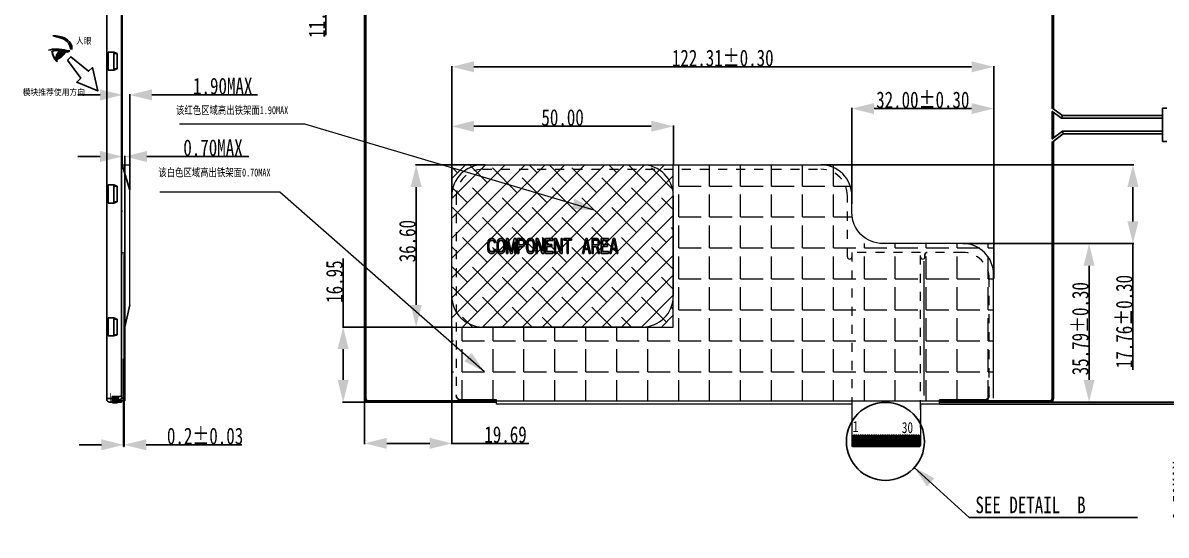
# Model space of a CAD drawing. Header units: millimetres. Extents: x -82 to 775, y -85 to 526.
# Drawn here: x 368.9 to 626.9, y 277.4 to 393.1 of the extents above; entities that cross this region are included whole.
import ezdxf

# ---------------------------------------------------------------- set-up
doc = ezdxf.new("R2010")
doc.units = ezdxf.units.MM
doc.header["$LTSCALE"] = 40.8375
doc.header["$PDMODE"] = 3
doc.header["$PDSIZE"] = 0.3125
doc.linetypes.add('CENTER', pattern=[0.6, 0.375, -0.075, 0.075, -0.075])
doc.linetypes.add('DOT', pattern=[0.2, 0.1, -0.1])
doc.layers.get('0').update_dxf_attribs({"linetype": 'CONTINUOUS'})
doc.layers.get('DEFPOINTS').update_dxf_attribs({"linetype": 'CONTINUOUS'})
doc.layers.add('EP', color=3, linetype='CONTINUOUS', true_color=0x00ff00)
doc.layers.add('TJ', color=150, linetype='CONTINUOUS')
doc.layers.add('TOP', color=20, linetype='CONTINUOUS')
doc.styles.get("Standard").update_dxf_attribs({"font": 'txt', "width": 0.75})
doc.styles.add('STYLE1', font='SimSun.ttf', dxfattribs={"width": 0.9})
doc.dimstyles.new('DIMSTYLE_3', dxfattribs={"dimtxt": 3.75, "dimasz": 5, "dimexe": 0.18, "dimexo": 0.0625, "dimgap": 0.09, "dimtad": 1, "dimzin": 0, "dimdsep": 46, "dimtxsty": 'Standard', "dimblk": '_FILLED', "dimblk1": '_FILLED', "dimblk2": '_FILLED', "dimcen": 0.09, "dimadec": 0, "dimazin": 0, "dimtp": 0.1, "dimtm": 0.1, "dimtfac": 1, "dimtofl": 0, "dimtmove": 0, "dimatfit": 3, "dimldrblk": '_FILLED', "dimfxl": 0, "dimtolj": 1, "dimtzin": 0, "dimarcsym": 0})
doc.dimstyles.new('DIMSTYLE_6', dxfattribs={"dimtxt": 3.75, "dimasz": 5, "dimexe": 0.18, "dimexo": 0.0625, "dimgap": 0.09, "dimtad": 1, "dimzin": 0, "dimdsep": 46, "dimtxsty": 'Standard', "dimblk": '_FILLED', "dimblk1": '_FILLED', "dimblk2": '_FILLED', "dimcen": 0.09, "dimadec": 0, "dimazin": 0, "dimtol": 1, "dimtp": 0.3, "dimtm": 0.3, "dimtfac": 1, "dimtofl": 0, "dimtmove": 0, "dimatfit": 3, "dimldrblk": '_FILLED', "dimfxl": 0, "dimtolj": 1, "dimtzin": 0, "dimarcsym": 0})
doc.dimstyles.get("Standard").update_dxf_attribs({"dimtxt": 3.75, "dimasz": 2, "dimexe": 0.18, "dimexo": 0.0625, "dimgap": 0.09, "dimtad": 1, "dimzin": 0, "dimdsep": 46, "dimtxsty": 'Standard', "dimblk": '_FILLED', "dimblk1": '_FILLED', "dimblk2": '_FILLED', "dimcen": 0.09, "dimadec": 0, "dimazin": 0, "dimtol": 1, "dimtp": 0.01, "dimtm": 0.01, "dimtfac": 1, "dimtofl": 0, "dimtmove": 0, "dimatfit": 3, "dimldrblk": '_FILLED', "dimfxl": 0, "dimtolj": 1, "dimtzin": 0, "dimarcsym": 0})

# ---------------------------------------------------------------- blocks, each defined once
blk = doc.blocks.new('_FILLED')
at = {"color": 0, "linetype": 'ByBlock'}
blk.add_solid([(0, 0), (-1, 0.25), (-1, -0.25)], dxfattribs=at)
blk = doc.blocks.new('*D15')
at = {"color": 0, "linetype": 'Continuous', "lineweight": -2}
for p, q in [((391.6, 300.76), (391.6, 297.64)), ((391.7, 300.62), (391.7, 297.64)), ((386.6, 297.82), (381.6, 297.82)), ((396.7, 297.82), (418.29, 297.82))]:
    blk.add_line(p, q, dxfattribs=at)
at = {"layer": 'DEFPOINTS', "color": 0, "linetype": 'Continuous', "lineweight": 0}
for p in [(391.6, 300.82), (391.7, 300.68), (391.7, 297.82)]:
    blk.add_point(p, dxfattribs=at)
at = {"color": 0, "linetype": 'Continuous', "lineweight": -2, "xscale": 5, "yscale": 5, "zscale": 5}
blk.add_blockref('_FILLED', (391.6, 297.82), dxfattribs=at)
at = {"color": 0, "linetype": 'Continuous', "lineweight": -2, "xscale": 5, "yscale": 5, "zscale": 5, "rotation": 180}
blk.add_blockref('_FILLED', (391.7, 297.82), dxfattribs=at)
at = {"color": 1, "linetype": 'Continuous', "insert": (409.99, 299.78), "char_height": 3.75, "attachment_point": 5}
blk.add_mtext('\\A1;0.2%%p0.03', dxfattribs=at)
blk = doc.blocks.new('*D70')
at = {"color": 0, "linetype": 'Continuous', "lineweight": -2}
for p, q in [((447.23, 426.16), (437.04, 426.16)), ((437.22, 421.16), (437.22, 420.16)), ((456.93, 415.16), (437.04, 415.16)), ((437.22, 415.16), (437.22, 390.29))]:
    blk.add_line(p, q, dxfattribs=at)
at = {"layer": 'DEFPOINTS', "color": 0, "linetype": 'Continuous', "lineweight": 0}
for p in [(447.3, 426.16), (437.22, 415.16), (457, 415.16)]:
    blk.add_point(p, dxfattribs=at)
at = {"color": 0, "linetype": 'Continuous', "lineweight": -2, "xscale": 5, "yscale": 5, "zscale": 5}
for p, rotation in [((437.22, 426.16), 90), ((437.22, 415.16), 270)]:
    blk.add_blockref('_FILLED', p, dxfattribs=dict(at, rotation=rotation))
at = {"color": 0, "linetype": 'Continuous', "insert": (435.26, 400.22), "char_height": 3.75, "attachment_point": 5, "rotation": 90}
blk.add_mtext('\\A1;11.00±0.30', dxfattribs=at)
blk = doc.blocks.new('A$C4F73579D')
at = {"layer": 'EP', "linetype": 'CENTER'}
h = blk.add_hatch(dxfattribs=at)
h.set_pattern_fill('ANSI31', color=1, scale=0.175, angle=279.1655, style=0)
h.set_pattern_definition([(324.1654579, (-1808.87271, 617.79128), (0.012806643, 0.01773430349), [])])
h.paths.add_polyline_path([(-6.48, 4.66, 0.207903), (-7.41, 2.68, 0.017884), (-7.37, 2.62, 0.006365), (-7.31, 2.55, 0.166795), (-5.17, 4.4, 0.052434)])
h.paths.add_polyline_path([(-6.12, 3.82), (-5.97, 3.72), (-6.08, 3.56, -0.114822), (-6.19, 3.45, -0.275746), (-6.34, 3.52, 0.034651), (-6.49, 3.67, -0.062764), (-6.34, 3.86, -0.227291)], flags=16)
at = {"color": 1}
blk.add_lwpolyline([(-4.77, 2.51), (-1.74, -1.57), (-2.64, -2.42), (2.09, -4.42), (0.89, 0.84), (0, 0), (-3.96, 3.27), (-4.77, 2.51)], close=True, dxfattribs=at)
at = {"layer": 'EP', "color": 1, "linetype": 'CENTER'}
for points in [[(-7.41, 2.68, -0.207903), (-6.48, 4.66, -0.052434), (-5.17, 4.4, -0.166795), (-7.31, 2.55, -0.038656)], [(-6.49, 3.67, -0.062764), (-6.34, 3.86, -0.206536), (-6.14, 3.83), (-5.97, 3.72), (-6.08, 3.56, -0.114822), (-6.19, 3.45, -0.275746), (-6.34, 3.52, 0.034651)]]:
    blk.add_lwpolyline(points, format="xyb", close=True, dxfattribs=at)
at = {"layer": 'EP', "color": 1}
for centre, radius, start, end in [((-25.42, -62.27), 72.39, 74.7965, 76.113), ((-7.8, 2.22), 5.79, 63.0598, 92.3487), ((-7.6, 3.47), 4.28, 48.7392, 74.2363), ((-6.75, 4.65), 3.15, 23.0674, 60.1334), ((-6.68, 4.85), 2.64, 4.7219, 44.0598), ((-5.17, 5.45), 1.4, 337.3662, 18.3919), ((-7.31, -0.45), 5.47, 88.1447, 108.3229), ((-4.8, 4.78), 3.47, 185.1868, 227.2624), ((-7.08, -1.7), 6.39, 72.6235, 99.5658), ((-4.8, 4.76), 3.34, 182.6992, 227.3926), ((-6.98, -1.16), 6.18, 71.3834, 91.4145), ((-4.9, 5.22), 0.866, 251.7303, 318.1458), ((-4.55, 5.95), 1.34, 249.7502, 282.6845), ((-3.82, 5.14), 0.238, 197.4501, 254.1971), ((-7.12, 2.28), 0.0589, 231.2608, 24.4909)]:
    blk.add_arc(centre, radius, start, end, dxfattribs=at)
at = {"layer": 'TOP', "style": 'STYLE1', "width": 0.9}
for s, p in [('人眼', (-2.86, 6.16)), ('模块推荐使用方向', (-14.88, -5.41))]:
    blk.add_text(s, height=1.4, dxfattribs=at).set_placement(p)
blk = doc.blocks.new('A$C6994117E')
at = {"color": 4, "linetype": 'Continuous'}
for p, q in [((0.72, 0), (0, 3.33)), ((0, 3.33), (0.27, 3.33)), ((0.27, 3.33), (0.45, 2.48)), ((1.79, 3.33), (1.08, 0)), ((1.34, 2.48), (1.52, 3.33)), ((1.52, 3.33), (1.79, 3.33)), ((2.15, 2.9), (2.15, 3.33)), ((2.15, 3.33), (3.76, 3.33)), ((3.49, 2.9), (2.15, 2.9)), ((3.49, 1.77), (3.49, 2.9)), ((3.76, 3.33), (3.76, 0)), ((4.12, 3.33), (4.52, 1.7)), ((4.43, 3.33), (4.12, 3.33)), ((4.79, 1.84), (4.43, 3.33)), ((5.55, 3.33), (5.55, 1.84)), ((5.82, 3.33), (5.55, 3.33)), ((5.82, 0), (5.82, 3.33)), ((6.9, 0), (6.18, 3.33)), ((6.18, 3.33), (6.45, 3.33)), ((6.45, 3.33), (6.63, 2.48)), ((7.97, 3.33), (7.26, 0)), ((7.53, 2.48), (7.7, 3.33)), ((7.7, 3.33), (7.97, 3.33)), ((11.2, 0.35), (11.2, 3.33)), ((11.2, 3.33), (11.47, 3.33)), ((11.47, 3.33), (11.47, 0.35)), ((12.54, 0), (12.54, 3.33)), ((12.54, 3.33), (12.94, 3.33)), ((12.81, 2.83), (12.81, 0)), ((13.93, 0), (12.81, 2.83)), ((12.94, 3.33), (14.06, 0.43)), ((14.06, 0.43), (14.06, 3.33)), ((14.06, 3.33), (14.33, 3.33)), ((14.33, 3.33), (14.33, 0)), ((14.69, 2.9), (14.69, 3.33)), ((14.69, 3.33), (16.3, 3.33)), ((16.04, 2.9), (14.69, 2.9)), ((16.04, 1.77), (16.04, 2.9)), ((16.3, 3.33), (16.3, 0)), ((16.66, 0), (16.66, 3.33)), ((16.66, 3.33), (17.07, 3.33)), ((18.05, 0), (16.93, 2.83)), ((16.93, 2.83), (16.93, 0)), ((17.07, 3.33), (18.19, 0.43)), ((18.19, 0.43), (18.19, 3.33)), ((18.19, 3.33), (18.45, 3.33)), ((18.45, 3.33), (18.45, 0)), ((18.86, 2.55), (18.95, 2.83)), ((18.95, 2.83), (19.13, 3.12)), ((19.13, 3.12), (19.31, 3.26)), ((19.13, 2.48), (19.22, 2.69)), ((19.22, 2.69), (19.35, 2.83)), ((19.31, 3.26), (19.53, 3.33)), ((19.35, 2.83), (19.53, 2.9)), ((19.53, 3.33), (19.89, 3.33)), ((19.53, 2.9), (19.89, 2.9)), ((19.89, 3.33), (20.11, 3.26)), ((19.89, 2.9), (20.07, 2.83)), ((20.07, 2.83), (20.2, 2.69)), ((20.11, 3.26), (20.29, 3.12)), ((20.2, 2.69), (20.29, 2.48)), ((20.29, 3.12), (20.47, 2.83)), ((20.47, 2.83), (20.56, 2.55)), ((22.35, 1.84), (22.35, 3.33)), ((22.35, 3.33), (22.62, 3.33)), ((22.62, 3.33), (22.62, 0)), ((22.98, 0), (22.98, 3.33)), ((22.98, 3.33), (23.25, 3.33)), ((23.25, 3.33), (23.25, 0.71)), ((23.25, 0.71), (23.87, 3.33)), ((24.05, 2.98), (23.38, 0)), ((23.87, 3.33), (24.23, 3.33)), ((24.73, 0), (24.05, 2.98)), ((24.23, 3.33), (24.86, 0.71)), ((24.86, 0.71), (24.86, 3.33)), ((24.86, 3.33), (25.13, 3.33)), ((25.13, 3.33), (25.13, 0)), ((25.53, 2.55), (25.62, 2.83)), ((25.62, 2.83), (25.8, 3.12)), ((25.8, 3.12), (25.98, 3.26)), ((25.8, 2.48), (25.89, 2.69)), ((25.89, 2.69), (26.02, 2.83)), ((25.98, 3.26), (26.2, 3.33)), ((26.02, 2.83), (26.2, 2.9)), ((26.2, 3.33), (26.56, 3.33)), ((26.2, 2.9), (26.56, 2.9)), ((26.56, 3.33), (26.79, 3.26)), ((26.56, 2.9), (26.74, 2.83)), ((26.74, 2.83), (26.88, 2.69)), ((26.79, 3.26), (26.96, 3.12)), ((26.88, 2.69), (26.96, 2.48)), ((26.96, 3.12), (27.14, 2.83)), ((27.14, 2.83), (27.23, 2.55)), ((27.64, 2.48), (27.68, 2.83)), ((27.68, 2.83), (27.86, 3.12)), ((27.86, 3.12), (28.04, 3.26)), ((27.95, 2.69), (27.91, 2.48)), ((28.08, 2.83), (27.95, 2.69)), ((28.04, 3.26), (28.26, 3.33)), ((28.26, 2.9), (28.08, 2.83)), ((28.26, 3.33), (28.67, 3.33)), ((28.67, 2.9), (28.26, 2.9)), ((28.67, 3.33), (28.89, 3.26)), ((28.85, 2.83), (28.67, 2.9)), ((28.98, 2.69), (28.85, 2.83)), ((28.89, 3.26), (29.07, 3.12)), ((29.07, 2.48), (28.98, 2.69)), ((29.07, 3.12), (29.25, 2.83)), ((29.25, 2.83), (29.34, 2.55)), ((0.45, 2.48), (1.34, 2.48)), ((0.9, 0.28), (0.49, 2.2)), ((0.49, 2.2), (1.3, 2.2)), ((1.08, 0), (0.72, 0)), ((1.3, 2.2), (0.9, 0.28)), ((2.15, 0), (2.15, 0.43)), ((2.15, 0.43), (3.49, 0.43)), ((3.76, 0), (2.15, 0)), ((2.33, 1.35), (2.33, 1.77)), ((2.33, 1.77), (3.49, 1.77)), ((3.49, 1.35), (2.33, 1.35)), ((3.49, 0.43), (3.49, 1.35)), ((4.21, 1.28), (4.17, 1.06)), ((4.17, 1.06), (4.17, 0.78)), ((4.17, 0.78), (4.21, 0.57)), ((4.34, 1.56), (4.21, 1.28)), ((4.21, 0.57), (4.34, 0.28)), ((4.52, 1.7), (4.34, 1.56)), ((4.34, 0.28), (4.52, 0.07)), ((4.48, 1.2), (4.43, 0.99)), ((4.43, 0.99), (4.43, 0.78)), ((4.43, 0.78), (4.48, 0.57)), ((4.57, 1.35), (4.48, 1.2)), ((4.48, 0.57), (4.57, 0.43)), ((4.52, 0.07), (4.75, 0)), ((4.7, 1.42), (4.57, 1.35)), ((4.57, 0.43), (4.7, 0.35)), ((5.55, 1.42), (4.7, 1.42)), ((4.7, 0.35), (5.55, 0.35)), ((4.75, 0), (5.82, 0)), ((5.55, 1.84), (4.79, 1.84)), ((5.55, 0.35), (5.55, 1.42)), ((6.63, 2.48), (7.53, 2.48)), ((7.08, 0.28), (6.67, 2.2)), ((6.67, 2.2), (7.48, 2.2)), ((7.26, 0), (6.9, 0)), ((7.48, 2.2), (7.08, 0.28)), ((10.48, 0), (10.48, 0.35)), ((10.48, 0.35), (11.2, 0.35)), ((12.18, 0), (10.48, 0)), ((11.47, 0.35), (12.18, 0.35)), ((12.18, 0.35), (12.18, 0)), ((12.81, 0), (12.54, 0)), ((14.33, 0), (13.93, 0)), ((14.69, 0), (14.69, 0.43)), ((14.69, 0.43), (16.04, 0.43)), ((16.3, 0), (14.69, 0)), ((14.87, 1.35), (14.87, 1.77)), ((14.87, 1.77), (16.04, 1.77)), ((16.04, 1.35), (14.87, 1.35)), ((16.04, 0.43), (16.04, 1.35)), ((16.93, 0), (16.66, 0)), ((18.45, 0), (18.05, 0)), ((18.81, 2.2), (18.86, 2.55)), ((18.81, 1.13), (18.81, 2.2)), ((18.86, 0.78), (18.81, 1.13)), ((18.95, 0.5), (18.86, 0.78)), ((19.13, 0.21), (18.95, 0.5)), ((19.08, 2.2), (19.13, 2.48)), ((19.08, 1.13), (19.08, 2.2)), ((19.13, 0.85), (19.08, 1.13)), ((19.22, 0.64), (19.13, 0.85)), ((19.31, 0.07), (19.13, 0.21)), ((19.35, 0.5), (19.22, 0.64)), ((19.53, 0), (19.31, 0.07)), ((19.53, 0.43), (19.35, 0.5)), ((19.89, 0.43), (19.53, 0.43)), ((19.89, 0), (19.53, 0)), ((20.07, 0.5), (19.89, 0.43)), ((20.11, 0.07), (19.89, 0)), ((20.2, 0.64), (20.07, 0.5)), ((20.29, 0.21), (20.11, 0.07)), ((20.29, 0.85), (20.2, 0.64)), ((20.29, 2.48), (20.34, 2.2)), ((20.34, 1.13), (20.29, 0.85)), ((20.47, 0.5), (20.29, 0.21)), ((20.34, 2.2), (20.34, 1.13)), ((20.56, 0.78), (20.47, 0.5)), ((20.56, 2.55), (20.6, 2.2)), ((20.6, 1.13), (20.56, 0.78)), ((20.6, 2.2), (20.6, 1.13)), ((20.96, 1.06), (21.01, 1.28)), ((20.96, 0.78), (20.96, 1.06)), ((21.01, 0.57), (20.96, 0.78)), ((21.01, 1.28), (21.14, 1.56)), ((21.14, 0.28), (21.01, 0.57)), ((21.14, 1.56), (21.32, 1.77)), ((21.32, 0.07), (21.14, 0.28)), ((21.28, 1.2), (21.23, 0.99)), ((21.23, 0.99), (21.23, 0.78)), ((21.23, 0.78), (21.28, 0.57)), ((21.37, 1.35), (21.28, 1.2)), ((21.28, 0.57), (21.37, 0.43)), ((21.32, 1.77), (21.55, 1.84)), ((21.55, 0), (21.32, 0.07)), ((21.5, 1.42), (21.37, 1.35)), ((21.37, 0.43), (21.5, 0.35)), ((22.35, 1.42), (21.5, 1.42)), ((21.5, 0.35), (22.35, 0.35)), ((21.55, 1.84), (22.35, 1.84)), ((22.62, 0), (21.55, 0)), ((22.35, 0.35), (22.35, 1.42)), ((23.38, 0), (22.98, 0)), ((25.13, 0), (24.73, 0)), ((25.49, 2.2), (25.53, 2.55)), ((25.49, 1.13), (25.49, 2.2)), ((25.53, 0.78), (25.49, 1.13)), ((25.62, 0.5), (25.53, 0.78)), ((25.8, 0.21), (25.62, 0.5)), ((25.76, 2.2), (25.8, 2.48)), ((25.76, 1.13), (25.76, 2.2)), ((25.8, 0.85), (25.76, 1.13)), ((25.89, 0.64), (25.8, 0.85)), ((25.98, 0.07), (25.8, 0.21)), ((26.02, 0.5), (25.89, 0.64)), ((26.2, 0), (25.98, 0.07)), ((26.2, 0.43), (26.02, 0.5)), ((26.56, 0.43), (26.2, 0.43)), ((26.56, 0), (26.2, 0)), ((26.74, 0.5), (26.56, 0.43)), ((26.79, 0.07), (26.56, 0)), ((26.88, 0.64), (26.74, 0.5)), ((26.96, 0.21), (26.79, 0.07)), ((26.96, 0.85), (26.88, 0.64)), ((26.96, 2.48), (27.01, 2.2)), ((27.01, 1.13), (26.96, 0.85)), ((27.14, 0.5), (26.96, 0.21)), ((27.01, 2.2), (27.01, 1.13)), ((27.23, 0.78), (27.14, 0.5)), ((27.23, 2.55), (27.28, 2.2)), ((27.28, 1.13), (27.23, 0.78)), ((27.28, 2.2), (27.28, 1.13)), ((27.91, 2.48), (27.64, 2.48)), ((27.68, 0.5), (27.64, 0.85)), ((27.64, 0.85), (27.91, 0.85)), ((27.86, 0.21), (27.68, 0.5)), ((28.04, 0.07), (27.86, 0.21)), ((27.91, 0.85), (27.95, 0.64)), ((27.95, 0.64), (28.08, 0.5)), ((28.26, 0), (28.04, 0.07)), ((28.08, 0.5), (28.26, 0.43)), ((28.26, 0.43), (28.67, 0.43)), ((28.67, 0), (28.26, 0)), ((28.67, 0.43), (28.85, 0.5)), ((28.89, 0.07), (28.67, 0)), ((28.85, 0.5), (28.98, 0.64)), ((29.07, 0.21), (28.89, 0.07)), ((28.98, 0.64), (29.07, 0.85)), ((29.11, 2.2), (29.07, 2.48)), ((29.07, 0.85), (29.11, 1.13)), ((29.25, 0.5), (29.07, 0.21)), ((29.11, 1.13), (29.11, 2.2)), ((29.34, 0.78), (29.25, 0.5)), ((29.34, 2.55), (29.38, 2.2)), ((29.38, 1.13), (29.34, 0.78)), ((29.38, 2.2), (29.38, 1.13))]:
    blk.add_line(p, q, dxfattribs=at)
blk = doc.blocks.new('*D73')
at = {"color": 0, "linetype": 'Continuous', "lineweight": -2}
for p, q in [((465.69, 353.5), (465.69, 369.91)), ((470.69, 369.73), (510.69, 369.73)), ((515.69, 361.07), (515.69, 369.91))]:
    blk.add_line(p, q, dxfattribs=at)
at = {"layer": 'DEFPOINTS', "color": 0, "linetype": 'Continuous', "lineweight": 0}
for p in [(515.69, 369.73), (515.69, 361.01), (465.69, 353.44)]:
    blk.add_point(p, dxfattribs=at)
at = {"color": 0, "linetype": 'Continuous', "lineweight": -2, "xscale": 5, "yscale": 5, "zscale": 5, "rotation": 180}
blk.add_blockref('_FILLED', (465.69, 369.73), dxfattribs=at)
at = {"color": 0, "linetype": 'Continuous', "lineweight": -2, "xscale": 5, "yscale": 5, "zscale": 5}
blk.add_blockref('_FILLED', (515.69, 369.73), dxfattribs=at)
at = {"color": 0, "linetype": 'Continuous', "insert": (490.69, 371.69), "char_height": 3.75, "attachment_point": 5}
blk.add_mtext('\\A1;50.00', dxfattribs=at)
blk = doc.blocks.new('*D74')
at = {"color": 0, "linetype": 'Continuous', "lineweight": -2}
for p, q in [((473.2, 361.01), (457.46, 361.01)), ((457.64, 356.01), (457.64, 329.41)), ((465.63, 324.41), (457.46, 324.41))]:
    blk.add_line(p, q, dxfattribs=at)
at = {"layer": 'DEFPOINTS', "color": 0, "linetype": 'Continuous', "lineweight": 0}
for p in [(473.26, 361.01), (457.64, 324.41), (465.69, 324.41)]:
    blk.add_point(p, dxfattribs=at)
at = {"color": 0, "linetype": 'Continuous', "lineweight": -2, "xscale": 5, "yscale": 5, "zscale": 5}
for p, rotation in [((457.64, 361.01), 90), ((457.64, 324.41), 270)]:
    blk.add_blockref('_FILLED', p, dxfattribs=dict(at, rotation=rotation))
at = {"color": 0, "linetype": 'Continuous', "insert": (455.67, 343.8), "char_height": 3.75, "attachment_point": 5, "rotation": 90}
blk.add_mtext('\\A1;36.60', dxfattribs=at)
blk = doc.blocks.new('*D76')
at = {"color": 0, "linetype": 'Continuous', "lineweight": -2}
for p, q in [((632.25, 312.46), (632.25, 317.46)), ((600.76, 307.46), (632.43, 307.46)), ((575.81, 306.96), (632.43, 306.96)), ((632.25, 301.96), (632.25, 279.43))]:
    blk.add_line(p, q, dxfattribs=at)
at = {"layer": 'DEFPOINTS', "color": 0, "linetype": 'Continuous', "lineweight": 0}
for p in [(600.7, 307.46), (632.25, 307.46), (575.75, 306.96)]:
    blk.add_point(p, dxfattribs=at)
at = {"color": 0, "linetype": 'Continuous', "lineweight": -2, "xscale": 5, "yscale": 5, "zscale": 5}
for p, rotation in [((632.25, 307.46), 270), ((632.25, 306.96), 90)]:
    blk.add_blockref('_FILLED', p, dxfattribs=dict(at, rotation=rotation))
at = {"color": 0, "linetype": 'Continuous', "insert": (630.28, 287.49), "char_height": 3.75, "attachment_point": 5, "rotation": 90}
blk.add_mtext('\\A1;0.50MAX', dxfattribs=at)
blk = doc.blocks.new('*D77')
at = {"color": 0, "linetype": 'Continuous', "lineweight": -2}
for p, q in [((465.69, 324.35), (465.69, 297.97)), ((446, 308.69), (446, 297.97)), ((451, 298.15), (460.69, 298.15)), ((465.69, 298.15), (483.06, 298.15))]:
    blk.add_line(p, q, dxfattribs=at)
at = {"layer": 'DEFPOINTS', "color": 0, "linetype": 'Continuous', "lineweight": 0}
for p in [(465.69, 324.41), (446, 308.76), (465.69, 298.15)]:
    blk.add_point(p, dxfattribs=at)
at = {"color": 0, "linetype": 'Continuous', "lineweight": -2, "xscale": 5, "yscale": 5, "zscale": 5, "rotation": 180}
blk.add_blockref('_FILLED', (446, 298.15), dxfattribs=at)
at = {"color": 0, "linetype": 'Continuous', "lineweight": -2, "xscale": 5, "yscale": 5, "zscale": 5}
blk.add_blockref('_FILLED', (465.69, 298.15), dxfattribs=at)
at = {"color": 0, "linetype": 'Continuous', "insert": (477.81, 300.11), "char_height": 3.75, "attachment_point": 5}
blk.add_mtext('\\A1;19.69', dxfattribs=at)
blk = doc.blocks.new('*D78')
at = {"color": 0, "linetype": 'Continuous', "lineweight": -2}
for p, q in [((441.16, 324.41), (441.16, 339.9)), ((465.63, 324.41), (440.98, 324.41)), ((441.16, 312.46), (441.16, 319.41)), ((447.23, 307.46), (440.98, 307.46))]:
    blk.add_line(p, q, dxfattribs=at)
at = {"layer": 'DEFPOINTS', "color": 0, "linetype": 'Continuous', "lineweight": 0}
for p in [(441.16, 324.41), (465.69, 324.41), (447.3, 307.46)]:
    blk.add_point(p, dxfattribs=at)
at = {"color": 0, "linetype": 'Continuous', "lineweight": -2, "xscale": 5, "yscale": 5, "zscale": 5}
for p, rotation in [((441.16, 324.41), 90), ((441.16, 307.46), 270)]:
    blk.add_blockref('_FILLED', p, dxfattribs=dict(at, rotation=rotation))
at = {"color": 0, "linetype": 'Continuous', "insert": (439.19, 334.66), "char_height": 3.75, "attachment_point": 5, "rotation": 90}
blk.add_mtext('\\A1;16.95', dxfattribs=at)
blk = doc.blocks.new('*D82')
at = {"color": 0, "linetype": 'Continuous', "lineweight": -2}
for p, q in [((465.69, 353.5), (465.69, 383.33)), ((470.69, 383.15), (583, 383.15)), ((588, 335.34), (588, 383.33))]:
    blk.add_line(p, q, dxfattribs=at)
at = {"layer": 'DEFPOINTS', "color": 0, "linetype": 'Continuous', "lineweight": 0}
for p in [(588, 383.15), (465.69, 353.44), (588, 335.28)]:
    blk.add_point(p, dxfattribs=at)
at = {"color": 0, "linetype": 'Continuous', "lineweight": -2, "xscale": 5, "yscale": 5, "zscale": 5, "rotation": 180}
blk.add_blockref('_FILLED', (465.69, 383.15), dxfattribs=at)
at = {"color": 0, "linetype": 'Continuous', "lineweight": -2, "xscale": 5, "yscale": 5, "zscale": 5}
blk.add_blockref('_FILLED', (588, 383.15), dxfattribs=at)
at = {"color": 0, "linetype": 'Continuous', "insert": (526.84, 385.12), "char_height": 3.75, "attachment_point": 5}
blk.add_mtext('\\A1;122.31±0.30', dxfattribs=at)
blk = doc.blocks.new('*D83')
at = {"color": 0, "linetype": 'Continuous', "lineweight": -2}
for p, q in [((556, 352.19), (556, 373.9)), ((561, 373.72), (583, 373.72)), ((588, 335.34), (588, 373.9))]:
    blk.add_line(p, q, dxfattribs=at)
at = {"layer": 'DEFPOINTS', "color": 0, "linetype": 'Continuous', "lineweight": 0}
for p in [(588, 373.72), (556, 352.13), (588, 335.28)]:
    blk.add_point(p, dxfattribs=at)
at = {"color": 0, "linetype": 'Continuous', "lineweight": -2, "xscale": 5, "yscale": 5, "zscale": 5, "rotation": 180}
blk.add_blockref('_FILLED', (556, 373.72), dxfattribs=at)
at = {"color": 0, "linetype": 'Continuous', "lineweight": -2, "xscale": 5, "yscale": 5, "zscale": 5}
blk.add_blockref('_FILLED', (588, 373.72), dxfattribs=at)
at = {"color": 0, "linetype": 'Continuous', "insert": (572, 375.68), "char_height": 3.75, "attachment_point": 5}
blk.add_mtext('\\A1;32.00±0.30', dxfattribs=at)
blk = doc.blocks.new('*D84')
at = {"color": 0, "linetype": 'Continuous', "lineweight": -2}
for p, q in [((549.06, 361.01), (619.62, 361.01)), ((619.44, 356.01), (619.44, 348.25)), ((581.06, 343.25), (619.62, 343.25)), ((619.44, 343.25), (619.44, 314.77))]:
    blk.add_line(p, q, dxfattribs=at)
at = {"layer": 'DEFPOINTS', "color": 0, "linetype": 'Continuous', "lineweight": 0}
for p in [(549, 361.01), (581, 343.25), (619.44, 343.25)]:
    blk.add_point(p, dxfattribs=at)
at = {"color": 0, "linetype": 'Continuous', "lineweight": -2, "xscale": 5, "yscale": 5, "zscale": 5}
for p, rotation in [((619.44, 361.01), 90), ((619.44, 343.25), 270)]:
    blk.add_blockref('_FILLED', p, dxfattribs=dict(at, rotation=rotation))
at = {"color": 0, "linetype": 'Continuous', "insert": (617.48, 325.64), "char_height": 3.75, "attachment_point": 5, "rotation": 90}
blk.add_mtext('\\A1;17.76±0.30', dxfattribs=at)
blk = doc.blocks.new('*D85')
at = {"color": 0, "linetype": 'Continuous', "lineweight": -2}
for p, q in [((588.06, 343.25), (609.72, 343.25)), ((609.54, 338.25), (609.54, 312.46)), ((600.26, 307.46), (609.72, 307.46))]:
    blk.add_line(p, q, dxfattribs=at)
at = {"layer": 'DEFPOINTS', "color": 0, "linetype": 'Continuous', "lineweight": 0}
for p in [(588, 343.25), (600.2, 307.46), (609.54, 307.46)]:
    blk.add_point(p, dxfattribs=at)
at = {"color": 0, "linetype": 'Continuous', "lineweight": -2, "xscale": 5, "yscale": 5, "zscale": 5}
for p, rotation in [((609.54, 343.25), 90), ((609.54, 307.46), 270)]:
    blk.add_blockref('_FILLED', p, dxfattribs=dict(at, rotation=rotation))
at = {"color": 0, "linetype": 'Continuous', "insert": (607.57, 324.03), "char_height": 3.75, "attachment_point": 5, "rotation": 90}
blk.add_mtext('\\A1;35.79±0.30', dxfattribs=at)
blk = doc.blocks.new('*D86')
at = {"color": 0, "linetype": 'Continuous', "lineweight": -2}
for p, q in [((386.3, 376.81), (381.3, 376.81)), ((391.3, 361.07), (391.3, 376.99)), ((393, 355.37), (393, 376.99)), ((398, 376.81), (421.79, 376.81))]:
    blk.add_line(p, q, dxfattribs=at)
at = {"layer": 'DEFPOINTS', "color": 0, "linetype": 'Continuous', "lineweight": 0}
for p in [(393, 376.81), (391.3, 361.01), (393, 355.31)]:
    blk.add_point(p, dxfattribs=at)
at = {"color": 0, "linetype": 'Continuous', "lineweight": -2, "xscale": 5, "yscale": 5, "zscale": 5}
blk.add_blockref('_FILLED', (391.3, 376.81), dxfattribs=at)
at = {"color": 0, "linetype": 'Continuous', "lineweight": -2, "xscale": 5, "yscale": 5, "zscale": 5, "rotation": 180}
blk.add_blockref('_FILLED', (393, 376.81), dxfattribs=at)
at = {"color": 0, "linetype": 'Continuous', "insert": (413.97, 378.78), "char_height": 3.75, "attachment_point": 5}
blk.add_mtext('\\A1;1.90MAX', dxfattribs=at)
blk = doc.blocks.new('*D87')
at = {"color": 0, "linetype": 'Continuous', "lineweight": -2}
for p, q in [((386.3, 362.91), (381.3, 362.91)), ((391.3, 361.07), (391.3, 363.09)), ((391.85, 324.47), (391.85, 363.09)), ((396.85, 362.91), (419.84, 362.91))]:
    blk.add_line(p, q, dxfattribs=at)
at = {"layer": 'DEFPOINTS', "color": 0, "linetype": 'Continuous', "lineweight": 0}
for p in [(391.3, 362.91), (391.3, 361.01), (391.85, 324.41)]:
    blk.add_point(p, dxfattribs=at)
at = {"color": 0, "linetype": 'Continuous', "lineweight": -2, "xscale": 5, "yscale": 5, "zscale": 5}
blk.add_blockref('_FILLED', (391.3, 362.91), dxfattribs=at)
at = {"color": 0, "linetype": 'Continuous', "lineweight": -2, "xscale": 5, "yscale": 5, "zscale": 5, "rotation": 180}
blk.add_blockref('_FILLED', (391.85, 362.91), dxfattribs=at)
at = {"color": 0, "linetype": 'Continuous', "insert": (411.78, 364.87), "char_height": 3.75, "attachment_point": 5}
blk.add_mtext('\\A1;0.70MAX', dxfattribs=at)
blk = doc.blocks.new('A$C4CB51997')
at = {"layer": 'TJ', "color": 0}
for p, q in [((0, -2.05), (0, 2.05)), ((0, -2.05), (0, 2.05)), ((1.28, 2.05), (0, 2.05)), ((1.28, 2.05), (1.28, -2.05)), ((2.03, 1.75), (1.28, 2.05)), ((1.28, 1.75), (2.03, 1.75)), ((2.03, 1.75), (2.03, -1.75)), ((1.28, -2.05), (0, -2.05)), ((1.28, -1.75), (2.03, -1.75)), ((2.03, -1.75), (1.28, -2.05)), ((0, -32.05), (0, -27.95)), ((1.28, -27.95), (0, -27.95)), ((1.28, -27.95), (1.28, -32.05)), ((2.03, -28.25), (1.28, -27.95)), ((1.28, -28.25), (2.03, -28.25)), ((2.03, -28.25), (2.03, -31.75)), ((1.28, -32.05), (0, -32.05)), ((1.28, -31.75), (2.03, -31.75)), ((2.03, -31.75), (1.28, -32.05)), ((0, -62.05), (0, -57.95)), ((1.28, -57.95), (0, -57.95)), ((1.28, -57.95), (1.28, -62.05)), ((2.03, -58.25), (1.28, -57.95)), ((1.28, -58.25), (2.03, -58.25)), ((2.03, -58.25), (2.03, -61.75)), ((1.28, -61.75), (2.03, -61.75)), ((2.03, -61.75), (1.28, -62.05)), ((1.28, -62.05), (0, -62.05)), ((0, -92.05), (0, -87.95)), ((1.28, -87.95), (0, -87.95)), ((1.28, -87.95), (1.28, -92.05)), ((2.03, -88.25), (1.28, -87.95)), ((1.28, -88.25), (2.03, -88.25)), ((2.03, -88.25), (2.03, -91.75)), ((1.28, -92.05), (0, -92.05)), ((1.28, -91.75), (2.03, -91.75)), ((2.03, -91.75), (1.28, -92.05))]:
    blk.add_line(p, q, dxfattribs=at)
blk = doc.blocks.new('A$C4E5E4862')
at = {"linetype": 'Continuous'}
for p, q in [((-1.7, 18.65), (0, 12.95)), ((-1.15, -17.95), (0, -12.95)), ((-1.15, -33.98), (-1.15, -17.95)), ((-1.7, -33.98), (-1.15, -33.98))]:
    blk.add_line(p, q, dxfattribs=at)
at = {"lineweight": 0}
blk.add_line((0, -12.95), (0, 12.95), dxfattribs=at)
blk = doc.blocks.new('A$C11E47D7D')
at = {"color": 0, "lineweight": 0, "ltscale": 8}
for p, q in [((-43, 18.3), (33.31, 18.3)), ((-50, -34.33), (-50, 11.3))]:
    blk.add_line(p, q, dxfattribs=at)
at = {"color": 1, "lineweight": 0, "ltscale": 8}
for p, q in [((-43, 18.3), (-7, 18.3)), ((-50, -11.3), (-50, 11.3)), ((0, 11.3), (0, -11.3)), ((-7, -18.3), (-43, -18.3))]:
    blk.add_line(p, q, dxfattribs=at)
at = {"color": 0, "lineweight": 0, "ltscale": 8}
blk.add_lwpolyline([(72.31, -34.33), (72.31, -6.46, 0.414214), (65.31, 0.54), (47.31, 0.54, -0.414214), (40.31, 7.54), (40.31, 11.3, 0.414214), (33.31, 18.3)], format="xyb", dxfattribs=at)
at = {"color": 1, "lineweight": 0, "ltscale": 8}
for centre, start, end in [((-43, 11.3), 90, 180), ((-7, 11.3), 0, 90), ((-43, -11.3), 180, 270), ((-7, -11.3), 270, 0)]:
    blk.add_arc(centre, 7, start, end, dxfattribs=at)

msp = doc.modelspace()

# ---------------------------------------------------------------- hatches: boundary and pattern name
at = {"lineweight": 0}
h = msp.add_hatch(dxfattribs=at)
h.set_pattern_fill('ANGLE', color=256, style=0)
h.set_pattern_definition([(0, (0, 0), (0, 6.985), [5.08, -1.905]), (90, (0, 0), (-6.985, 4e-16), [5.08, -1.905])])
edge = h.paths.add_edge_path()
edge.add_line((587.996, 343.248), (555.996, 343.248))
edge.add_line((555.996, 343.248), (555.996, 361.011))
edge.add_line((515.688, 361.011), (555.996, 361.011))
edge.add_line((515.688, 324.409), (515.688, 361.011))
edge.add_line((465.69, 324.409), (515.688, 324.409))
edge.add_line((465.69, 324.347), (465.69, 307.757))
edge.add_line((465.69, 307.757), (587.996, 307.757))
edge.add_line((587.996, 307.757), (587.996, 343.248))
h = msp.add_hatch(dxfattribs=at)
h.set_pattern_fill('ANSI38', color=1, style=0)
h.paths.add_polyline_path([(515.688, 324.409), (465.69, 324.409), (465.69, 361.011), (515.688, 361.011)])

# ---------------------------------------------------------------- linework, layer by layer
at = {"color": 7, "linetype": 'Continuous'}
for p, q in [((387.799, 308.057), (387.799, 425.557)), ((391.099, 309.057), (391.099, 424.557)), ((391.299, 425.157), (391.299, 361.011)), ((445.996, 308.257), (445.996, 425.357)), ((446.196, 308.257), (446.196, 425.357)), ((446.296, 308.257), (446.296, 425.357)), ((601.196, 373.832), (601.196, 425.357)), ((601.296, 373.832), (601.296, 425.357)), ((601.496, 373.611), (601.496, 425.357)), ((601.196, 375.627), (601.496, 375.627)), ((601.096, 373.906), (603.515, 372.127)), ((601.096, 373.161), (603.318, 371.527)), ((601.196, 373.087), (601.196, 366.92)), ((601.296, 373.087), (601.296, 366.92)), ((601.496, 372.867), (601.496, 367.141)), ((603.515, 372.127), (626.096, 372.127)), ((627.096, 373.827), (626.096, 373.827)), ((626.096, 373.827), (626.096, 366.327)), ((603.318, 371.527), (626.096, 371.527)), ((603.518, 368.627), (601.096, 366.847)), ((603.715, 368.027), (601.096, 366.102)), ((626.096, 368.627), (603.518, 368.627)), ((626.096, 368.027), (603.715, 368.027)), ((601.196, 308.257), (601.196, 366.176)), ((601.196, 365.037), (601.496, 365.037)), ((601.296, 308.257), (601.296, 366.176)), ((601.496, 308.257), (601.496, 366.396)), ((626.096, 366.327), (627.096, 366.327)), ((391.299, 350.557), (391.349, 350.557)), ((387.799, 308.257), (388.999, 308.257)), ((388.399, 307.457), (391.099, 307.457)), ((388.999, 308.757), (390.799, 308.757)), ((388.999, 307.657), (388.999, 308.757)), ((388.999, 308.457), (390.399, 308.457)), ((390.399, 308.357), (388.999, 308.357)), ((390.699, 308.057), (388.999, 308.057)), ((389.145, 307.957), (388.999, 307.957)), ((389.207, 307.857), (388.999, 307.857)), ((391.099, 307.657), (388.999, 307.657)), ((389.099, 308.457), (389.099, 308.357)), ((389.974, 308.357), (390.05, 308.418)), ((390.099, 308.057), (390.099, 307.757)), ((390.399, 308.757), (390.399, 308.057)), ((391.099, 308.857), (391.009, 308.857)), ((391.099, 307.657), (391.099, 307.457)), ((446.296, 308.757), (445.996, 308.757)), ((445.996, 308.257), (446.296, 308.257)), ((446.796, 307.457), (446.796, 307.757)), ((446.796, 307.457), (446.796, 307.757)), ((475.746, 307.757), (446.796, 307.757)), ((475.746, 307.657), (446.796, 307.657)), ((475.746, 307.457), (446.796, 307.457)), ((447.296, 307.757), (447.296, 307.457)), ((600.696, 307.757), (575.746, 307.757)), ((600.696, 307.657), (575.746, 307.657)), ((600.696, 307.457), (575.746, 307.457)), ((600.196, 307.657), (600.196, 307.457)), ((600.696, 307.457), (600.696, 307.657)), ((601.296, 308.757), (601.496, 308.757)), ((601.496, 308.257), (601.296, 308.257)), ((391.599, 297.457), (391.699, 297.457))]:
    msp.add_line(p, q, dxfattribs=at)
at = {"color": 42, "lineweight": 0}
msp.add_line((391.299, 374.798), (391.299, 373.788), dxfattribs=at)
at = {"lineweight": 0}
for p, q in [((391.099, 365.248), (391.199, 365.248)), ((515.688, 324.409), (515.688, 361.011)), ((391.849, 324.409), (391.849, 307.757)), ((465.69, 324.409), (515.688, 324.409)), ((465.69, 324.347), (465.69, 307.757)), ((391.849, 307.757), (391.299, 307.757)), ((465.69, 307.757), (587.996, 307.757))]:
    msp.add_line(p, q, dxfattribs=at)
at = {"color": 0, "lineweight": 0}
for p, q in [((391.099, 361.011), (391.099, 308.057)), ((391.099, 308.057), (390.099, 308.057)), ((391.849, 307.757), (390.099, 307.757))]:
    msp.add_line(p, q, dxfattribs=at)
at = {"color": 1, "lineweight": 0}
msp.add_line((391.299, 361.011), (392.649, 361.011), dxfattribs=at)
at = {"color": 4, "lineweight": 0}
msp.add_line((392.649, 361.011), (392.749, 361.011), dxfattribs=at)
at = {"color": 3, "linetype": 'DOT', "lineweight": 0, "ltscale": 0.5}
for p, q in [((472.69, 360.011), (548.996, 360.011)), ((466.69, 354.011), (466.69, 308.957)), ((554.996, 340.248), (554.996, 354.011)), ((555.996, 341.248), (555.996, 297.657)), ((571.496, 341.248), (555.996, 341.248)), ((571.496, 297.657), (571.496, 341.248)), ((580.996, 341.248), (572.996, 341.248)), ((586.996, 308.957), (586.996, 335.248))]:
    msp.add_line(p, q, dxfattribs=at)
at = {"color": 3, "linetype": 'Continuous'}
for p, q in [((391.699, 341.248), (391.699, 297.457)), ((572.496, 340.248), (572.496, 340.748)), ((391.599, 317.248), (391.599, 308.057)), ((391.599, 308.057), (391.599, 297.457)), ((475.746, 307.957), (467.69, 307.957)), ((585.996, 307.957), (575.746, 307.957)), ((556.196, 297.457), (556.346, 297.457)), ((556.646, 297.457), (556.346, 297.457)), ((556.646, 297.457), (556.846, 297.457)), ((557.146, 297.457), (556.846, 297.457)), ((557.146, 297.457), (557.346, 297.457)), ((557.646, 297.457), (557.346, 297.457)), ((557.646, 297.457), (557.846, 297.457)), ((558.146, 297.457), (557.846, 297.457)), ((558.146, 297.457), (558.346, 297.457)), ((558.646, 297.457), (558.346, 297.457)), ((558.646, 297.457), (558.846, 297.457)), ((559.146, 297.457), (558.846, 297.457)), ((559.146, 297.457), (559.346, 297.457)), ((559.646, 297.457), (559.346, 297.457)), ((559.646, 297.457), (559.846, 297.457)), ((560.146, 297.457), (559.846, 297.457)), ((560.146, 297.457), (560.346, 297.457)), ((560.646, 297.457), (560.346, 297.457)), ((560.646, 297.457), (560.846, 297.457)), ((561.146, 297.457), (560.846, 297.457)), ((561.146, 297.457), (561.346, 297.457)), ((561.646, 297.457), (561.346, 297.457)), ((561.646, 297.457), (561.846, 297.457)), ((562.146, 297.457), (561.846, 297.457)), ((562.146, 297.457), (562.346, 297.457)), ((562.646, 297.457), (562.346, 297.457)), ((562.646, 297.457), (562.846, 297.457)), ((563.146, 297.457), (562.846, 297.457)), ((563.146, 297.457), (563.346, 297.457)), ((563.646, 297.457), (563.346, 297.457)), ((563.646, 297.457), (563.846, 297.457)), ((564.146, 297.457), (563.846, 297.457)), ((564.146, 297.457), (564.346, 297.457)), ((564.646, 297.457), (564.346, 297.457)), ((564.646, 297.457), (564.846, 297.457)), ((565.146, 297.457), (564.846, 297.457)), ((565.146, 297.457), (565.346, 297.457)), ((565.646, 297.457), (565.346, 297.457)), ((565.646, 297.457), (565.846, 297.457)), ((566.146, 297.457), (565.846, 297.457)), ((566.146, 297.457), (566.346, 297.457)), ((566.646, 297.457), (566.346, 297.457)), ((566.646, 297.457), (566.846, 297.457)), ((567.146, 297.457), (566.846, 297.457)), ((567.146, 297.457), (567.346, 297.457)), ((567.646, 297.457), (567.346, 297.457)), ((567.646, 297.457), (567.846, 297.457)), ((568.146, 297.457), (567.846, 297.457)), ((568.146, 297.457), (568.346, 297.457)), ((568.646, 297.457), (568.346, 297.457)), ((568.646, 297.457), (568.846, 297.457)), ((569.146, 297.457), (568.846, 297.457)), ((569.146, 297.457), (569.346, 297.457)), ((569.646, 297.457), (569.346, 297.457)), ((569.646, 297.457), (569.846, 297.457)), ((570.146, 297.457), (569.846, 297.457)), ((570.146, 297.457), (570.346, 297.457)), ((570.646, 297.457), (570.346, 297.457)), ((570.646, 297.457), (570.846, 297.457)), ((571.146, 297.457), (570.846, 297.457)), ((571.146, 297.457), (571.296, 297.457))]:
    msp.add_line(p, q, dxfattribs=at)
at = {"color": 3, "lineweight": 0, "ltscale": 0.5}
msp.add_line((572.296, 308.957), (572.296, 339.248), dxfattribs=at)
at = {"color": 3, "lineweight": 0}
for p, q in [((475.746, 307.657), (475.746, 307.957)), ((475.746, 306.957), (475.746, 307.957)), ((575.746, 307.657), (575.746, 307.957)), ((575.746, 306.957), (575.746, 307.957)), ((555.996, 306.957), (475.746, 306.957)), ((555.996, 306.957), (555.996, 297.657)), ((575.746, 306.957), (571.496, 306.957)), ((571.496, 306.957), (571.496, 297.657))]:
    msp.add_line(p, q, dxfattribs=at)
at = {"color": 4, "linetype": 'Continuous'}
for p, q in [((556.346, 299.957), (556.646, 299.957)), ((556.346, 297.457), (556.346, 299.957)), ((556.646, 299.957), (556.646, 297.457)), ((556.846, 299.957), (557.146, 299.957)), ((556.846, 297.457), (556.846, 299.957)), ((557.146, 299.957), (557.146, 297.457)), ((557.346, 299.957), (557.646, 299.957)), ((557.346, 297.457), (557.346, 299.957)), ((557.646, 299.957), (557.646, 297.457)), ((557.846, 299.957), (558.146, 299.957)), ((557.846, 297.457), (557.846, 299.957)), ((558.146, 299.957), (558.146, 297.457)), ((558.346, 299.957), (558.646, 299.957)), ((558.346, 297.457), (558.346, 299.957)), ((558.646, 299.957), (558.646, 297.457)), ((558.846, 299.957), (559.146, 299.957)), ((558.846, 297.457), (558.846, 299.957)), ((559.146, 299.957), (559.146, 297.457)), ((559.346, 299.957), (559.646, 299.957)), ((559.346, 297.457), (559.346, 299.957)), ((559.646, 299.957), (559.646, 297.457)), ((559.846, 299.957), (560.146, 299.957)), ((559.846, 297.457), (559.846, 299.957)), ((560.146, 299.957), (560.146, 297.457)), ((560.346, 299.957), (560.646, 299.957)), ((560.346, 297.457), (560.346, 299.957)), ((560.646, 299.957), (560.646, 297.457)), ((560.846, 299.957), (561.146, 299.957)), ((560.846, 297.457), (560.846, 299.957)), ((561.146, 299.957), (561.146, 297.457)), ((561.346, 299.957), (561.646, 299.957)), ((561.346, 297.457), (561.346, 299.957)), ((561.646, 299.957), (561.646, 297.457)), ((561.846, 299.957), (562.146, 299.957)), ((561.846, 297.457), (561.846, 299.957)), ((562.146, 299.957), (562.146, 297.457)), ((562.346, 299.957), (562.646, 299.957)), ((562.346, 297.457), (562.346, 299.957)), ((562.646, 299.957), (562.646, 297.457)), ((562.846, 299.957), (563.146, 299.957)), ((562.846, 297.457), (562.846, 299.957)), ((563.146, 299.957), (563.146, 297.457)), ((563.346, 299.957), (563.646, 299.957)), ((563.346, 297.457), (563.346, 299.957)), ((563.646, 299.957), (563.646, 297.457)), ((563.846, 299.957), (564.146, 299.957)), ((563.846, 297.457), (563.846, 299.957)), ((564.146, 299.957), (564.146, 297.457)), ((564.346, 299.957), (564.646, 299.957)), ((564.346, 297.457), (564.346, 299.957)), ((564.646, 299.957), (564.646, 297.457)), ((564.846, 299.957), (565.146, 299.957)), ((564.846, 297.457), (564.846, 299.957)), ((565.146, 299.957), (565.146, 297.457)), ((565.346, 299.957), (565.646, 299.957)), ((565.346, 297.457), (565.346, 299.957)), ((565.646, 299.957), (565.646, 297.457)), ((565.846, 299.957), (566.146, 299.957)), ((565.846, 297.457), (565.846, 299.957)), ((566.146, 299.957), (566.146, 297.457)), ((566.346, 299.957), (566.646, 299.957)), ((566.346, 297.457), (566.346, 299.957)), ((566.646, 299.957), (566.646, 297.457)), ((566.846, 299.957), (567.146, 299.957)), ((566.846, 297.457), (566.846, 299.957)), ((567.146, 299.957), (567.146, 297.457)), ((567.346, 299.957), (567.646, 299.957)), ((567.346, 297.457), (567.346, 299.957)), ((567.646, 299.957), (567.646, 297.457)), ((567.846, 299.957), (568.146, 299.957)), ((567.846, 297.457), (567.846, 299.957)), ((568.146, 299.957), (568.146, 297.457)), ((568.346, 299.957), (568.646, 299.957)), ((568.346, 297.457), (568.346, 299.957)), ((568.646, 299.957), (568.646, 297.457)), ((568.846, 299.957), (569.146, 299.957)), ((568.846, 297.457), (568.846, 299.957)), ((569.146, 299.957), (569.146, 297.457)), ((569.346, 299.957), (569.646, 299.957)), ((569.346, 297.457), (569.346, 299.957)), ((569.646, 299.957), (569.646, 297.457)), ((569.846, 299.957), (570.146, 299.957)), ((569.846, 297.457), (569.846, 299.957)), ((570.146, 299.957), (570.146, 297.457)), ((570.346, 299.957), (570.646, 299.957)), ((570.346, 297.457), (570.346, 299.957)), ((570.646, 299.957), (570.646, 297.457)), ((570.846, 299.957), (571.146, 299.957)), ((570.846, 297.457), (570.846, 299.957)), ((571.146, 299.957), (571.146, 297.457))]:
    msp.add_line(p, q, dxfattribs=at)
at = {"color": 2, "linetype": 'Continuous'}
for p, q in [((570.086, 292.679), (582.461, 281.44)), ((582.461, 281.44), (583.883, 281.44)), ((583.883, 281.44), (620.446, 281.44))]:
    msp.add_line(p, q, dxfattribs=at)
at = {"color": 3, "lineweight": 0, "const_width": 0.15, "flags": 128}
for points in [[(388.709, 309.482), (388.709, 307.457, 0.5388511), (391.099, 308.257), (391.099, 360.011)], [(391.662, 297.457), (391.662, 341.132, 0.7468591), (391.324, 341.132), (391.324, 340.748)]]:
    msp.add_lwpolyline(points, format="xyb", dxfattribs=at)
msp.add_lwpolyline([(391.179, 360.011), (391.179, 309.529)], dxfattribs=at)
at = {"color": 2, "linetype": 'Continuous'}
msp.add_circle((563.569, 298.598), 8.804, dxfattribs=at)
at = {"color": 7, "linetype": 'Continuous'}
for centre, radius, start, end in [((446.396, 367.327), 0.4, 90, 104.87623), ((446.396, 365.127), 0.4, 255.12377, 270), ((446.396, 322.557), 0.4, 90, 104.87623), ((446.396, 320.357), 0.4, 255.12377, 270), ((388.399, 308.057), 0.6, 180, 270), ((390.449, 308.422), 1.398, 195.12033, 213.46172), ((390.699, 308.657), 0.6, 270, 311.81031), ((390.799, 309.057), 0.3, 270, 360), ((446.796, 308.257), 0.8, 180, 269.9877), ((446.796, 308.257), 0.6, 180, 269.9877), ((446.796, 308.257), 0.5, 180, 269.9877), ((600.696, 308.257), 0.8, 270, 0), ((600.696, 308.257), 0.5, 270, 0), ((600.696, 308.257), 0.6, 270, 0)]:
    msp.add_arc(centre, radius, start, end, dxfattribs=at)
at = {"color": 3, "linetype": 'DOT', "lineweight": 0, "ltscale": 0.5}
for centre, start, end in [((472.69, 354.011), 90, 180), ((548.996, 354.011), 0, 90), ((580.996, 335.248), 0, 90)]:
    msp.add_arc(centre, 6, start, end, dxfattribs=at)
at = {"color": 3, "linetype": 'Continuous'}
for centre, radius, start, end in [((572.996, 340.748), 0.5, 90, 180), ((467.69, 308.957), 1, 180, 270), ((585.996, 308.957), 1, 270, 0)]:
    msp.add_arc(centre, radius, start, end, dxfattribs=at)
at = {"color": 3, "lineweight": 0}
for centre, radius, start in [((555.496, 340.248), 0.5, 180), ((571.996, 340.248), 0.5, 180), ((571.296, 297.657), 0.2, 270)]:
    msp.add_arc(centre, radius, start, 0, dxfattribs=at)
at = {"color": 3}
msp.add_arc((556.196, 297.657), 0.2, 180, 270, dxfattribs=at)
at = {"color": 7, "linetype": 'Continuous'}
for points, start_tangent, end_tangent in [([(603.416, 371.827), (603.378, 371.711), (603.346, 371.614), (603.325, 371.549), (603.318, 371.527)], (-0.3254461, -0.9455606), (-0.3119688, -0.9500924)), ([(603.515, 372.127), (603.508, 372.106), (603.486, 372.041), (603.454, 371.943), (603.416, 371.827)], (-0.3119688, -0.9500924), (-0.3254461, -0.9455606)), ([(603.616, 368.327), (603.578, 368.443), (603.546, 368.541), (603.525, 368.606), (603.518, 368.627)], (-0.2979451, 0.954583), (-0.3114877, 0.9502502)), ([(603.715, 368.027), (603.708, 368.049), (603.686, 368.114), (603.654, 368.211), (603.616, 368.327)], (-0.3114877, 0.9502502), (-0.2979451, 0.954583))]:
    msp.add_spline(points, degree=3, dxfattribs=dict(at, start_tangent=start_tangent, end_tangent=end_tangent))
at = {"color": 2, "linetype": 'Continuous'}
msp.add_solid([(574.628, 290.242), (570.086, 292.679), (572.947, 288.392)], dxfattribs=at)

# ---------------------------------------------------------------- block references
at = {"color": 0, "lineweight": 0}
for name, p in [('A$C4CB51997', (388.099, 414.432)), ('A$C4E5E4862', (392.999, 342.36)), ('A$C11E47D7D', (515.688, 342.71))]:
    msp.add_blockref(name, p, dxfattribs=at)
at = {"color": 3, "lineweight": 0}
msp.add_blockref('A$C4F73579D', (383.679, 382.139), dxfattribs=at)
at = {"color": 3, "lineweight": 0, "rotation": 180}
msp.add_blockref('A$C6994117E', (503.17, 344.364), dxfattribs=at)

# ---------------------------------------------------------------- texts
at = {"color": 2, "linetype": 'Continuous', "width": 0.75}
for s, p in [('1', (556.186, 300.684)), ('30', (567.263, 300.457))]:
    msp.add_text(s, height=2.5, dxfattribs=at).set_placement(p)
at = {"color": 1, "lineweight": 0, "char_height": 1.8, "width": 375.65053, "attachment_point": 1}
for s, insert in [('{\\fSimSun|b0|i0|c134|p54;该红色区域高出铁架面1.90}MAX', (403.432, 374.267)), ('{\\fSimSun|b0|i0|c134|p54;该白色区域高出铁架面0.70}MAX', (399.432, 360.197))]:
    msp.add_mtext(s, dxfattribs=dict(at, insert=insert))
at = {"color": 2, "linetype": 'Continuous', "insert": (583.883, 286.127), "char_height": 3.75, "width": 36.5625, "attachment_point": 1}
msp.add_mtext('SEE DETAIL  B', dxfattribs=at)

# ---------------------------------------------------------------- dimensions: what is measured, and where the dimension line sits
at = {"color": 2, "linetype": 'Continuous'}
for base, p1, p2, dimstyle, picture, middle in [((437.221, 415.157), (447.296, 426.157), (456.996, 415.157), 'DIMSTYLE_6', '*D70', (437.221, 400.224)), ((457.638, 324.409), (473.264, 361.011), (465.69, 324.409), 'DIMSTYLE_3', '*D74', (457.638, 343.8)), ((619.443, 343.248), (548.996, 361.011), (580.996, 343.248), 'DIMSTYLE_6', '*D84', (619.443, 325.641)), ((609.538, 307.457), (587.996, 343.248), (600.196, 307.457), 'DIMSTYLE_6', '*D85', (609.538, 324.031)), ((441.157, 324.409), (447.296, 307.457), (465.69, 324.409), 'DIMSTYLE_3', '*D78', (441.157, 334.656))]:
    dim = msp.add_linear_dim(base=base, p1=p1, p2=p2, angle=90, dimstyle=dimstyle, dxfattribs=at)
    dim.commit()
    dim.dimension.update_dxf_attribs({"geometry": picture, "text_midpoint": middle, "dimtype": 160})
for base, p1, p2, dimstyle, picture, middle in [((587.996, 383.151), (465.69, 353.437), (587.996, 335.28), 'DIMSTYLE_6', '*D82', (526.843, 385.116)), ((587.996, 373.716), (555.996, 352.129), (587.996, 335.28), 'DIMSTYLE_6', '*D83', (571.996, 375.681)), ((515.688, 369.725), (465.69, 353.437), (515.688, 361.011), 'DIMSTYLE_3', '*D73', (490.689, 371.69))]:
    dim = msp.add_linear_dim(base=base, p1=p1, p2=p2, dimstyle=dimstyle, dxfattribs=at)
    dim.commit()
    dim.dimension.update_dxf_attribs({"geometry": picture, "text_midpoint": middle})
for base, p1, p2, text, picture, middle in [((392.999, 376.815), (391.299, 361.011), (392.999, 355.311), '1.90MAX', '*D86', (413.967, 376.815)), ((391.299, 362.906), (391.849, 324.409), (391.299, 361.011), '0.70MAX', '*D87', (411.783, 362.906))]:
    dim = msp.add_linear_dim(base=base, p1=p1, p2=p2, text=text, dimstyle='DIMSTYLE_3', dxfattribs=at)
    dim.commit()
    dim.dimension.update_dxf_attribs({"geometry": picture, "text_midpoint": middle, "dimtype": 160})
dim = msp.add_linear_dim(base=(465.69, 298.148), p1=(445.996, 308.757), p2=(465.69, 324.409), dimstyle='DIMSTYLE_3', dxfattribs=at)
dim.commit()
dim.dimension.update_dxf_attribs({"geometry": '*D77', "text_midpoint": (477.812, 298.148), "dimtype": 160})
dim = msp.add_linear_dim(base=(632.246, 307.457), p1=(575.746, 306.957), p2=(600.696, 307.457), angle=90, text='0.50MAX', dimstyle='DIMSTYLE_6', dxfattribs=at)
dim.commit()
dim.dimension.update_dxf_attribs({"geometry": '*D76', "text_midpoint": (632.246, 287.492), "dimtype": 160})
dim = msp.add_linear_dim(base=(391.699, 297.816), p1=(391.599, 300.82), p2=(391.699, 300.683), text='0.2%%p0.03', dimstyle='DIMSTYLE_3', override={"dimclrt": 1}, dxfattribs=at)
dim.commit()
dim.dimension.update_dxf_attribs({"geometry": '*D15', "text_midpoint": (409.992, 297.816), "dimtype": 160})

# ---------------------------------------------------------------- leaders
at = {"color": 0, "lineweight": 0}
for points in [[(497.843, 350.791), (432.485, 370.225), (404.238, 370.225)], [(473.075, 314.325), (426.864, 354.841), (399.77, 354.841)]]:
    msp.add_leader(points, dimstyle='Standard', override={"dimasz": 5, "dimexe": 13.365, "dimexo": 4.640625, "dimgap": 0.09, "dimtad": 0, "dimtih": 1, "dimtoh": 1, "dimdec": 4, "dimdsep": 0, "dimcen": 6.6825, "dimtdec": 4, "dimlwd": 0, "dimlwe": 0}, dxfattribs=at)

doc.saveas('drawing.dxf')
